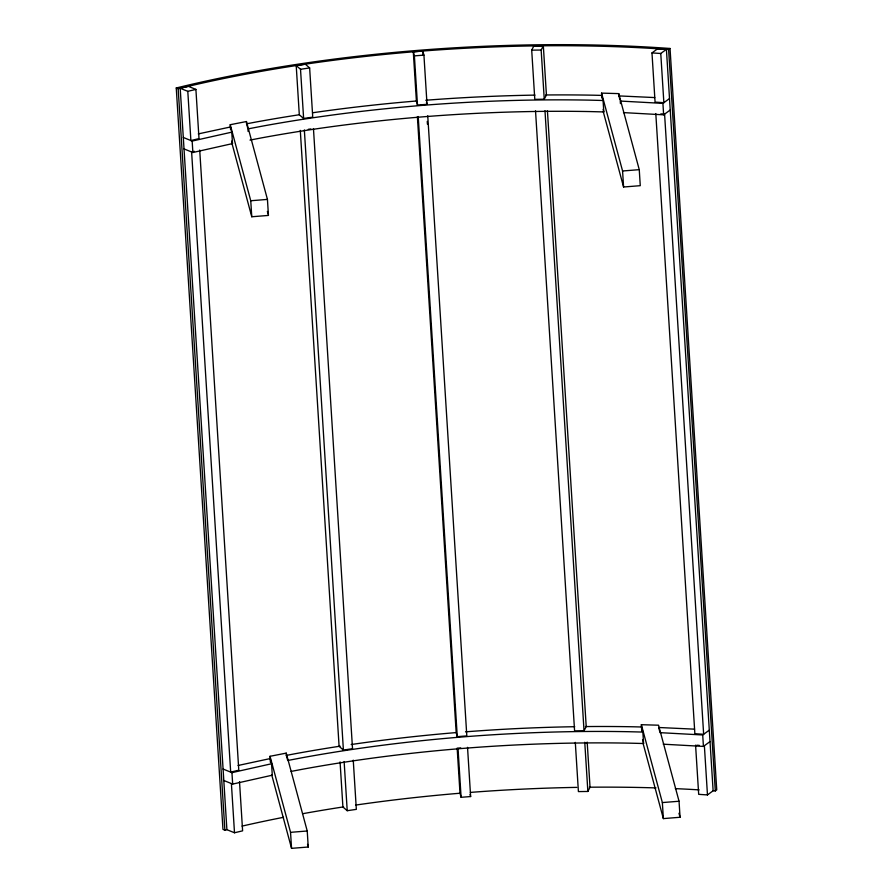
<?xml version="1.0" encoding="UTF-8"?>
<svg xmlns="http://www.w3.org/2000/svg" width="893" height="893" viewBox="0 0 893 893"><rect width="100%" height="100%" fill="white"/><g stroke="black" fill="none" stroke-linecap="round" stroke-linejoin="round"><path stroke-width="1.34" d="M531.703 50.153L533.869 45.923L543.324 45.8L546.427 94.993L544.25 99.223L534.795 99.357L531.703 50.153L541.158 50.03L543.324 45.8M535.521 110.799L574.59 730.943L584.033 730.82L586.21 726.578L547.409 110.609M575.304 742.384L578.407 791.589L587.862 791.455L590.027 787.224L587.181 742.128M713.116 790.774L666.412 49.349L660.764 53.491L663.867 102.695L655.071 102.115L651.979 52.91L657.628 48.769L668.611 49.495L670.04 48.468L716.744 789.892L715.315 790.93L713.116 790.774L707.468 794.926L698.683 794.335L695.58 745.142M620.434 103.61L620.278 101.065L662.919 103.387L669.516 98.554M623.47 112.607L663.644 114.829L670.23 109.995M694.531 729.157L658.677 727.494L660.061 732.662L702.713 734.972L709.299 730.139M663.253 744.193L703.427 746.414L710.024 741.581M239.514 781.632L242.606 830.836L234.502 832.767L226.9 829.686L224.88 830.177L222.96 829.407L176.256 87.972L178.276 87.492A520.128 150.124 -3.6 0 1 667.841 48.311L670.04 48.468M176.256 87.972L178.176 88.742L188.3 86.32L195.902 89.4L199.005 138.605L190.89 140.547L187.798 91.343L180.196 88.262L226.9 829.686M187.798 91.343L195.902 89.4M183.288 137.455L192.162 141.061L231.778 132.153L230.383 126.996L198.268 133.905M194.317 151.341L191.615 151.989L230.684 772.132L238.788 770.19L199.719 150.046M184.014 148.897L192.877 152.502L232.504 143.594L231.778 132.153M223.083 769.04L231.946 772.646L271.561 763.749L270.166 758.581L238.051 765.491M223.797 780.482L232.671 784.087L272.287 775.191L271.561 763.749M230.55 129.541L230.238 124.707L246.435 121.537L267.442 199.407L268.447 215.425L251.77 216.765L231.611 142.054M270.412 762.399L270.032 756.293L286.218 753.123L307.225 830.992L308.241 847.01L291.553 848.35L271.751 774.979M246.58 123.826L254.594 122.285A517.281 149.31 -3.6 0 1 299.01 114.795M249.995 140.089L262.017 137.79A500.515 144.465 -3.6 0 1 589.659 111.569L603.802 111.926L603.076 100.485L601.703 95.406L593.209 95.194A517.281 149.31 -3.6 0 0 545.645 94.982M291.118 771.418L301.801 769.375A500.515 144.465 -3.6 0 1 629.442 743.155L643.585 743.512L642.86 732.07L641.498 726.991L633.003 726.779A517.281 149.31 -3.6 0 0 585.428 726.567M296.208 65.569L305.328 64.207L309.637 67.924L312.74 117.128L303.62 118.479L299.311 114.773L296.208 65.569L300.517 69.286L303.62 118.479M300.517 69.286L309.637 67.924M308.252 129.34L310.853 128.949M300.294 130.378L339.094 746.358L343.403 750.075L352.523 748.714L313.454 128.57M340.066 761.896L342.912 807.004L347.221 810.71L356.34 809.359L353.248 760.155M413.292 51.794L422.824 51.035L423.929 55.109L427.021 104.314L417.489 105.073L416.395 100.998L413.292 51.794L414.397 55.879L417.489 105.073M414.397 55.879L423.929 55.109M230.238 124.707L250.754 200.746L267.442 199.407M639.254 169.659L618.737 93.62L601.558 93.118L622.577 170.987L639.254 169.659L640.27 185.677L623.582 187.005L603.3 111.826M417.377 116.603L456.178 732.584L457.272 736.658L466.816 735.899L427.747 115.755M460.721 747.887L457.997 748.1L461.101 797.304L470.633 796.545L467.53 747.341M270.032 756.293L290.549 832.332L307.225 830.992M679.048 801.244L658.532 725.205L641.353 724.703L662.36 802.573L679.048 801.244L680.053 817.262L663.365 818.602L643.083 743.411M603.076 100.485L588.933 100.128A500.515 144.465 -3.6 0 0 261.292 126.337L247.941 128.905L248.109 131.438M642.86 732.07L628.728 731.713A500.515 144.465 -3.6 0 0 301.086 757.934L287.736 760.49L286.363 755.411L294.377 753.871A517.281 149.31 -3.6 0 1 340.166 746.168M618.882 95.908L654.736 97.571M651.979 52.91L660.764 53.491M660.82 113.88L664.582 114.137L703.651 734.28L694.866 733.7L655.797 113.556M696.841 745.22L699.353 745.387M619.229 97.192L619.932 99.782M603.11 109.381L603.802 111.926M678.97 813.255L680.053 817.262M642.558 739.705L643.585 743.512M426.474 102.271L427.021 104.314M470.075 794.502L470.633 796.545M461.101 797.304L459.995 793.23L457.16 748.122M246.914 125.098L247.607 127.632M267.364 211.395L268.09 214.086M231.8 141.016L232.504 143.594M307.516 844.331L308.241 847.01M668.611 49.495L715.315 790.93M704.376 745.722L707.468 794.926M662.919 103.387L663.644 114.829M702.713 734.972L703.427 746.414M618.737 93.62L618.905 96.288M622.577 170.987L623.582 187.005M662.36 802.573L663.365 818.602M601.558 93.118L601.871 97.951M641.353 724.703L641.766 731.378M541.158 50.03L544.25 99.223M544.976 110.665L584.033 730.82M584.759 742.262L587.862 791.455M422.824 51.035L423.081 55.132M427.256 121.403L427.434 124.183M418.214 116.514L457.272 736.658M304.346 129.92L343.403 750.075M344.129 761.517L347.221 810.71M246.435 121.537L246.602 124.205M286.218 753.123L286.385 755.791M250.754 200.746L251.77 216.765M290.549 832.332L291.553 848.35M192.162 141.061L192.877 152.502M231.946 772.646L232.671 784.087M231.399 783.574L234.502 832.767M178.176 88.742L224.88 830.177M180.196 88.262A516.556 149.098 -3.6 0 1 666.412 49.349M242.036 826.114A516.556 149.098 -3.6 0 1 283.494 817.318M303.173 813.623A516.556 149.098 -3.6 0 1 343.571 806.881M355.682 805.073A516.556 149.098 -3.6 0 1 460.241 793.207M470.377 792.404A516.556 149.098 -3.6 0 1 576.778 787.38M589.335 787.213A516.556 149.098 -3.6 0 1 656.031 787.916M675.342 788.631A516.556 149.098 -3.6 0 1 699.096 789.87M351.172 744.528A517.281 149.31 -3.6 0 1 456.1 732.595M465.532 731.836A517.281 149.31 -3.6 0 1 574.746 726.712M312.762 112.741A517.281 149.31 -3.6 0 1 416.317 101.009M425.749 100.25A517.281 149.31 -3.6 0 1 534.963 95.116"/></g></svg>
